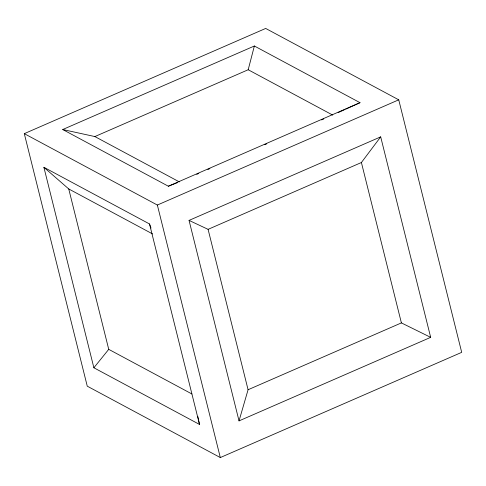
<?xml version="1.0" encoding="UTF-8"?>
<svg xmlns="http://www.w3.org/2000/svg" width="486" height="486" viewBox="0 0 486 486"><rect width="100%" height="100%" fill="white"/><g stroke="black" fill="none" stroke-linecap="round" stroke-linejoin="round"><path stroke-width="0.73" d="M254.366 46L62.724 129.531L94.873 136.566L248.188 69.741L254.366 46L360.005 102.68L345.668 109.192M239.033 420.888L248.079 389.736L208.087 229.349L189.048 220.401L239.033 420.888L430.675 337.351L380.69 136.864L189.048 220.401M208.087 229.349L361.402 162.518L380.69 136.864M93.877 367.774L108.73 349.343L68.745 188.957L43.892 167.293L93.877 367.774L199.515 424.454L197.832 416.472M338.159 112.606L344.301 109.812M24.3 133.65L265.684 28.437L398.739 99.824L461.7 352.35L220.316 457.563L87.261 386.176L24.3 133.65L157.355 205.043L220.316 457.563M62.724 129.531L168.356 186.217L360.005 102.68M196.727 174.353L198.804 173.447M207.826 169.517L209.909 168.606M264.712 144.719L266.796 143.813M321.598 119.921L323.676 119.015M157.355 205.043L398.739 99.824M248.079 389.736L401.393 322.904L430.675 337.351M168.356 186.217L177.317 182.718M248.188 69.741L332.697 115.085M94.873 136.566L179.383 181.916M43.892 167.293L149.524 223.973L151.018 228.104M68.745 188.957L152.586 233.942M108.73 349.343L191.909 393.976M361.402 162.518L401.393 322.904M149.524 223.973L199.515 424.454"/></g></svg>
